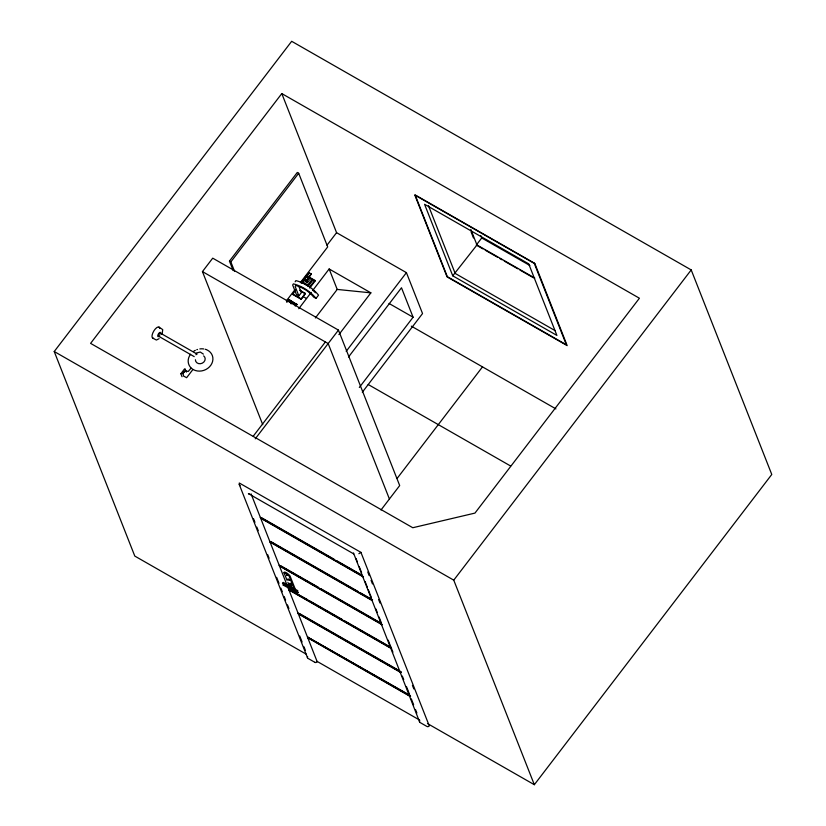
<?xml version="1.0" encoding="UTF-8"?>
<svg xmlns="http://www.w3.org/2000/svg" width="826" height="826" viewBox="0 0 826 826"><rect width="100%" height="100%" fill="white"/><g stroke="black" fill="none" stroke-linecap="round" stroke-linejoin="round"><path stroke-width="1.24" d="M289.203 586.336C286.663 582.371 291.733 586.253 290.442 587.276M286.57 574.762L287.107 575.175M288.801 584.818A3.893 1.105 37.4 0 0 289.43 585.706L290.969 584.116L290.06 583.29M290.298 584.034L290.969 584.116L291.227 585.82M291.423 587.09L291.495 586.79M180.873 373.775L182.019 376.708M282.471 583.352L283.122 582.444M283.111 584.963L283.71 584.106M162.051 334.385L162.743 329.626L159.046 327.096M353.466 552.945L419.556 721.831M180.884 373.713L184.539 368.933L185.169 369.181M284.144 583.569L285.775 584.333M306.498 654.326L134.793 556.074L54.227 351.525L291.671 41.3L691.207 269.926L771.773 474.475L534.329 784.7L427.465 723.545M281.79 93.575L90.592 343.368L412.783 527.731L474.95 513.101L639.417 298.227L281.79 93.575L336.574 232.674L406.423 272.642L422.54 313.55L362.304 392.247M262.74 424.657L202.442 271.599L212.726 258.166L338.454 330.111L399.691 485.564L381.003 509.983M233.19 270.598L229.452 261.099L297.288 172.469L298.692 173.264L327.695 246.902L300.406 282.554M234.584 271.403L230.846 261.904L298.692 173.264M183.517 375.18L182.752 373.62L184.57 371.246M184.766 371.359L182.752 373.62M191.012 368.19L188.204 371.504L185.117 370.719M192.871 369.563L186.624 377.709L183.362 375.923M327.034 245.146L336.574 232.674M286.364 300.901L294.944 289.689M286.829 301.242L288.367 299.229L296.999 304.649L288.367 299.229M301.077 282.616L306.477 275.574L314.861 280.365L315.109 280.995L309.709 288.047M299.952 290.205L305.383 293.705L301.129 299.249L292.755 294.459L295.388 290.256M307.458 277.185L311.815 279.673L312.311 280.933L308.305 286.168L302.863 283.06L302.368 281.8L306.374 276.565M286.798 302.368L288.222 300.499L290.153 301.924M301.325 283.246L309.327 272.921L311.257 274.025L306.332 280.788L304.319 279.477M304.402 279.684L309.327 272.921M311.257 274.025L306.332 280.788M308.521 278.362L309.265 280.251L307.417 282.657L306.673 280.768L308.521 278.362L306.012 276.927M295.15 281.769L295.904 280.613C304.587 282.791 312.909 288.191 318.537 295.14L316.048 298.392C310.421 291.444 302.099 286.044 293.416 283.865L292.662 285.022L296.4 294.51L298.857 295.915L301.345 292.662L299.022 286.767M308.305 286.168L307.809 284.908L311.815 279.673M295.212 306.033L296.751 304.02M309.461 287.417L314.861 280.365M301.129 299.249L305.186 293.209M298.744 308.717L311.216 292.414M312.775 290.37L329.151 268.977L370.874 292.848L338.897 334.623M315.377 317.958L337.214 289.43L370.874 292.848M253.252 436.18L325.382 341.943M255.265 438.802L338.454 330.111M346.187 351.339L406.423 272.642M348.51 356.987L401.488 287.768L413.093 317.225L359.331 387.456M361.84 575.485L260.345 517.406L260.655 518.212L363.275 576.93M480.794 235.586L481.734 237.971L476.282 245.085L483.003 248.925M470.861 229.494L476.963 244.971L452.751 275.822L556.9 335.418L528.712 263.866L424.574 204.28L452.751 275.822M372.381 600.048L269.761 541.329L270.081 542.135L371.586 600.223M380.693 623.341L279.188 565.252L279.508 566.058L382.128 624.786M289.183 585.345L290.06 583.352L290.959 584.199M289.048 584.901L290.184 583.424L289.162 584.994M289.1 585.954L290.019 586.357M289.823 586.336L289.461 586.088A3.025 0.857 37.4 0 1 289.255 585.717L287.892 582.299M307.778 599.769L288.615 589.186L391.235 647.904L389.872 644.435M290.545 587.11L291.599 585.727M288.811 588.917L288.935 589.991L391.555 648.709M397.203 478.316L482.498 366.878M400.662 671.827L298.041 613.109L298.362 613.914L400.971 672.632M410.285 695.492L307.468 637.032L410.078 695.76M307.664 636.774L307.778 637.837L410.398 696.566M534.329 784.7L453.753 580.151L691.207 269.926M307.489 657.702L239.251 484.48L239.282 483.003L360.921 552.357L358.876 553.709M159.129 338.67L156.393 340.054L152.717 338.123M289.823 585.696L289.565 585.066M196.33 353.032L200.264 352.041L203.361 354.106M288.573 584.622L288.873 585.2M353.714 553.885L248.399 493.618M249.875 494.351L248.863 493.979M286.942 575.226L286.57 574.948M297.319 591.375L282.554 583.466M297.949 592.985L283.184 585.087M288.842 584.663L289.74 585.345M297.825 590.714L283.37 582.433M298.454 592.325L297.649 591.943M316.048 298.392L313.663 297.112C309.254 291.537 302.615 287.272 295.729 285.528L295.14 286.488L298.857 295.915M481.734 237.971L529.889 265.518M476.963 244.971L534.773 278.052M485.244 250.206L497.562 257.258M499.802 258.538L502.043 259.818M504.283 261.099L517.716 268.791M519.957 270.071L533.4 277.763M555.237 330.699L455.178 273.437L428.436 205.55M389.036 303.462L413.093 317.225M411.317 326.146L555.919 408.891M309.409 273.138L311.34 274.242M308.821 277.402L315.109 280.995M306.673 280.768L304.164 279.333L304.918 281.222L307.417 282.657M302.368 281.8L307.809 284.908M300.137 290.7L305.383 293.705M303.225 296.627L306.539 298.527M292.559 293.963L300.932 298.754M229.452 261.099L230.846 261.904M288.264 300.22L293.705 303.338L294.201 304.598M287.902 300.581L290.411 302.017L291.155 303.906M202.442 271.599L328.17 343.544L389.407 498.997M368.231 384.524L510.602 465.998M160.574 333.219L197.104 354.127M158.788 336.347L194.213 356.615M54.227 351.525L453.753 580.151M261.656 517.778L334.158 559.264M336.389 560.544L362.046 575.226M260.861 517.943L363.481 576.672M271.083 541.701L358.081 591.488M360.312 592.769L372.588 599.79M270.288 541.877L371.793 599.955M280.51 565.634L318.433 587.327M320.664 588.608L380.9 623.072M279.704 565.8L382.324 624.518M310.008 601.049L342.356 619.552M344.587 620.832L391.431 647.636M289.131 589.723L390.636 647.811M299.353 613.481L399.743 670.929M298.558 613.656L401.178 672.374L400.858 671.569M307.984 637.579L410.605 696.297M317.05 661.368L419.67 720.086M314.851 662.307L308.098 658.446A1.714 1.487 -21.5 0 1 307.644 656.536M288.728 580.172C291.516 581.597 287.045 577.405 287.944 579.501M312.486 289.916L315.46 292.755M240.056 485.719L239.251 484.48M185.189 369.201L186.346 372.123M289.74 583.559L288.584 584.87M471.119 231.961L473.463 237.929M329.151 268.977L337.214 289.43M306.477 275.574L306.725 276.204M360.921 552.357L429.283 725.899A1.714 1.487 -21.5 0 1 426.918 726.446L420.166 722.574A1.714 1.487 -21.5 0 1 419.711 720.675M367.766 572.015L369.181 575.588M371.06 580.358L372.474 583.941M378.576 599.449L379.991 603.032M412.422 685.363L413.836 688.946M356.006 558.479L357.472 562.196M359.248 566.719L361.571 572.594M365.102 581.556L367.374 587.338M368.334 589.774L369.759 593.378M370.11 594.266L371.473 597.735M375.892 608.948L377.255 612.417M379.072 617.043L381.354 622.825M388.179 640.14L389.593 643.743M391.483 648.534L392.918 652.179M402.345 676.102L403.707 679.571M406.444 686.509L407.807 689.978M408.013 690.505L409.438 694.108M411.327 698.899L413.64 704.795M415.499 709.503L416.882 713.024M284.061 572.728L287.097 580.43M251.073 493.876L317.205 661.771A1.714 1.487 -21.5 0 1 314.84 662.318M253.541 518.728L254.955 522.311M256.845 527.102L258.259 530.695M267.686 554.628L269.1 558.221M276.638 577.364L279.002 583.352M280.881 588.143L282.296 591.726M284.185 596.517L285.6 600.11M287.479 604.89L288.894 608.483M299.745 636.01L302.099 641.998M303.978 646.779L305.393 650.372M293.932 588.391L289.09 576.104A3.025 0.857 37.4 0 0 286.323 573.647A3.025 0.857 37.4 0 0 284.412 573.43L284.443 573.543M203.671 355.872A4.977 4.316 -21.5 0 1 202.215 363.213A4.977 4.316 -21.5 0 1 195.401 359.754M207.233 350.028A12.596 10.924 -21.5 0 1 210.816 365.257A12.596 10.924 -21.5 0 1 193.408 369.666A12.596 10.924 -21.5 0 1 190.569 354.251M193.315 351.566A12.596 10.924 -21.5 0 1 193.965 351.122M194.637 350.709A12.596 10.924 -21.5 0 1 195.328 350.338M196.784 349.708A12.596 10.924 -21.5 0 1 197.528 349.45M199.84 348.933A12.596 10.924 -21.5 0 1 203.692 348.944M205.168 349.253A12.596 10.924 -21.5 0 1 206.572 349.728M195.948 354.767A1.797 0.733 -60.2 0 1 196.154 354.54M153.564 338.257A6.36 2.602 -60.2 0 1 153.935 330.782A6.36 2.602 -60.2 0 1 159.738 328.407M159.81 335.862A1.797 0.733 -60.2 0 1 158.582 335.831A1.797 0.733 -60.2 0 1 159.831 333.446A1.797 0.733 -60.2 0 1 160.74 334.076M158.53 336.595A2.395 0.981 -60.2 0 1 157.849 335.232A2.395 0.981 -60.2 0 1 159.604 332.579A2.395 0.981 -60.2 0 1 160.647 333.394M294.469 588.917A3.893 1.105 37.4 0 0 294.934 588.329L290.132 576.207A3.893 1.105 37.4 0 0 286.457 572.841A3.893 1.105 37.4 0 0 284.03 572.707M293.953 588.401A3.025 0.857 37.4 0 1 290.411 587.007M534.133 263.019L415.117 194.905L447.331 276.679L566.347 344.783L534.133 263.019M534.959 263.804L414.817 195.06L447.052 276.875L567.183 345.619L534.959 263.804"/></g></svg>
